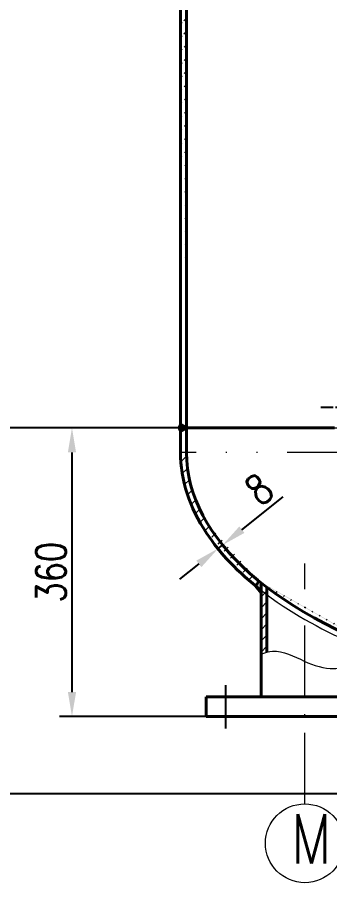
# Model space of a CAD drawing. Header units: millimetres. Extents: x 3080 to 3710, y -594 to 0.
# Drawn here: x 3134.8 to 3166.5, y -362.2 to -274.3 of the extents above; entities that cross this region are included whole.
import ezdxf

# ---------------------------------------------------------------- set-up
doc = ezdxf.new("R2010")
doc.units = ezdxf.units.MM
for name, pattern in [('ACAD_ISO04W100', [30, 24, -3, 0, -3]), ('ACAD_ISO05W100', [33, 24, -3, 0, -3, 0, -3]), ('ACAD_ISO10W100', [18, 12, -3, 0, -3]), ('CENTER', [2, 1.25, -0.25, 0.25, -0.25])]:
    doc.linetypes.add(name, pattern=pattern)
doc.layers.add('中心线', color=1, linetype='CENTER')
for name, color, linetype, lineweight in [('双点划线', 7, 'ACAD_ISO05W100', 20), ('标注线', 7, 'Continuous', 25), ('点划线', 7, 'ACAD_ISO10W100', 20), ('点化线', 3, 'ACAD_ISO04W100', 25), ('粗实线', 7, 'Continuous', 40), ('细实线', 7, 'Continuous', 20)]:
    doc.layers.add(name, color=color, linetype=linetype, lineweight=lineweight)
doc.styles.add('HZTXT', font='txt.shx', dxfattribs={"bigfont": 'hztxt.shx'})
doc.styles.add('样式 1', font='txt.shx', dxfattribs={"width": 0.8, "bigfont": 'hztxt.shx'})
doc.dimstyles.new('ISO-25', dxfattribs={"dimtxt": 3, "dimasz": 2.5, "dimexe": 1.25, "dimexo": 0, "dimtad": 1, "dimlfac": 6, "dimtxsty": 'HZTXT', "dimcen": 2.5, "dimadec": 0, "dimazin": 0, "dimtfac": 1, "dimtmove": 0, "dimatfit": 3, "dimfxl": 0, "dimarcsym": 0})
pattern_1 = [(45, (1759.2192, -1250.9075), (-0.6735192, 0.6735192), [])]

# ---------------------------------------------------------------- blocks, each defined once
blk = doc.blocks.new('*D79')
at = {"layer": 'Defpoints', "color": 0}
for p in [(3151.948, -315.994), (3140.335, -345.309), (3163.953, -345.309)]:
    blk.add_point(p, dxfattribs=at)
at = {"layer": '细实线', "color": 0, "lineweight": -2}
for p, q in [((3151.948, -315.994), (3139.085, -315.994)), ((3140.335, -318.494), (3140.335, -342.809)), ((3163.953, -345.309), (3139.085, -345.309))]:
    blk.add_line(p, q, dxfattribs=at)
at = {"layer": '细实线', "color": 0}
for points in [[(3139.919, -318.494), (3140.752, -318.494), (3140.335, -315.994)], [(3139.919, -342.809), (3140.752, -342.809), (3140.335, -345.309)]]:
    blk.add_solid(points, dxfattribs=at)
at = {"layer": '细实线', "color": 0, "insert": (3138.21, -330.651), "char_height": 3, "attachment_point": 5, "rotation": 90, "style": '样式 1'}
blk.add_mtext('360', dxfattribs=at)
blk = doc.blocks.new('*D82')
at = {"layer": 'Defpoints', "color": 0}
for p in [(3123.778, -245.996), (3140.76, -245.996), (3151.948, -315.996)]:
    blk.add_point(p, dxfattribs=at)
at = {"layer": '细实线', "color": 0, "lineweight": -2}
for p, q in [((3140.76, -245.996), (3122.528, -245.996)), ((3123.778, -313.496), (3123.778, -248.496)), ((3151.948, -315.996), (3122.528, -315.996))]:
    blk.add_line(p, q, dxfattribs=at)
at = {"layer": '细实线', "color": 0}
for points in [[(3123.362, -248.496), (3124.195, -248.496), (3123.778, -245.996)], [(3123.362, -313.496), (3124.195, -313.496), (3123.778, -315.996)]]:
    blk.add_solid(points, dxfattribs=at)
at = {"layer": '细实线', "color": 0, "insert": (3121.653, -280.996), "char_height": 3, "attachment_point": 5, "rotation": 90, "style": 'HZTXT'}
blk.add_mtext('700', dxfattribs=at)
blk = doc.blocks.new('*D87')
at = {"layer": 'Defpoints', "color": 0}
for p in [(3155.039, -328.092), (3155.488, -327.734), (3155.611, -327.888)]:
    blk.add_point(p, dxfattribs=at)
at = {"layer": '标注线', "color": 0, "lineweight": -2}
for p, q in [((3157.568, -326.332), (3161.754, -323.001)), ((3155.039, -328.092), (3155.94, -329.224)), ((3155.161, -328.246), (3155.611, -327.888)), ((3155.488, -327.734), (3156.389, -328.867)), ((3153.205, -329.803), (3151.248, -331.359))]:
    blk.add_line(p, q, dxfattribs=at)
at = {"layer": '标注线', "color": 0}
for points in [[(3157.308, -326.006), (3157.827, -326.658), (3155.611, -327.888)], [(3152.946, -329.476), (3153.464, -330.129), (3155.161, -328.246)]]:
    blk.add_solid(points, dxfattribs=at)
at = {"layer": '标注线', "color": 0, "insert": (3159.316, -322.226), "char_height": 3, "attachment_point": 5, "rotation": 38.50314, "style": '样式 1'}
blk.add_mtext('8', dxfattribs=at)
blk = doc.blocks.new('*D97')
at = {"layer": 'Defpoints', "color": 0}
for p in [(3151.225, -315.993), (3123.778, -353.138), (3175.034, -353.138)]:
    blk.add_point(p, dxfattribs=at)
at = {"layer": '细实线', "color": 0, "lineweight": -2}
for p, q in [((3151.225, -315.993), (3122.528, -315.993)), ((3123.778, -318.493), (3123.778, -350.638)), ((3175.034, -353.138), (3122.528, -353.138))]:
    blk.add_line(p, q, dxfattribs=at)
at = {"layer": '细实线', "color": 0}
for points in [[(3123.362, -318.493), (3124.195, -318.493), (3123.778, -315.993)], [(3123.362, -350.638), (3124.195, -350.638), (3123.778, -353.138)]]:
    blk.add_solid(points, dxfattribs=at)
at = {"layer": '细实线', "color": 0, "insert": (3121.653, -334.565), "char_height": 3, "attachment_point": 5, "rotation": 90, "style": '样式 1'}
blk.add_mtext('360', dxfattribs=at)

msp = doc.modelspace()

# ---------------------------------------------------------------- hatches: boundary and pattern name
at = {"layer": '粗实线'}
h = msp.add_hatch(color=7, dxfattribs=at)
h.paths.add_polyline_path([(3151.948, -315.8882), (3151.768, -315.8882), (3151.3484, -315.6431, 0.0002722), (3151.348, -315.6436), (3151.348, -316.3426, 0.0002722), (3151.3484, -316.3431), (3151.7675, -316.099), (3151.948, -316.099)])
h.paths.add_polyline_path([(3151.348, -315.6436, 0.3512501), (3151.348, -316.3426)])
at = {"layer": '细实线'}
h = msp.add_hatch(dxfattribs=at)
h.set_pattern_fill('ANSI31', scale=0.3, style=0)
h.set_pattern_definition(pattern_1)
edge = h.paths.add_edge_path()
edge.add_line((3151.348, -318.4936), (3151.3482, -217.2933))
edge.add_line((3151.948, -318.4936), (3151.9484, -163.4936))
h = msp.add_hatch(dxfattribs=at)
h.set_pattern_fill('ANSI31', scale=0.3, style=0)
h.set_pattern_definition(pattern_1)
edge = h.paths.add_edge_path()
edge.add_ellipse((3201.948, -318.4936), major_axis=(50, 0), ratio=0.4999999, start_angle=180, end_angle=196.960733, ccw=False)
edge.add_line((3151.948, -318.4936), (3151.348, -318.4936))
edge.add_ellipse((3201.948, -318.4936), major_axis=(50.6, 0), ratio=0.5059288, start_angle=180, end_angle=193.120977)
edge.add_ellipse((3201.948, -318.4936), major_axis=(50.6, 0), ratio=0.5059288, start_angle=193.120977, end_angle=197.259664)
edge.add_line((3153.6265, -326.0892), (3154.1227, -325.7865))
h.paths.add_polyline_path([(3159.513, -332.4375), (3159.513, -331.7153), (3159.4127, -331.6346), (3159.2596, -331.51), (3159.108, -331.3848), (3158.9579, -331.2593), (3158.8093, -331.1333), (3158.6621, -331.0069), (3158.5164, -330.88), (3158.3722, -330.7528), (3158.2295, -330.6251), (3158.0883, -330.497), (3157.9485, -330.3684), (3157.8103, -330.2395), (3157.6736, -330.1102), (3157.5385, -329.9805), (3157.4048, -329.8503), (3157.2727, -329.7198), (3157.1421, -329.589), (3157.013, -329.4577), (3156.8854, -329.326), (3156.7595, -329.194), (3156.635, -329.0616), (3156.5121, -328.9289), (3156.3908, -328.7958), (3156.271, -328.6623), (3156.1528, -328.5285), (3156.0361, -328.3944), (3155.9211, -328.2599), (3155.8076, -328.1251), (3155.6956, -327.9899), (3155.5853, -327.8544), (3155.4766, -327.7186), (3155.3694, -327.5825), (3155.2638, -327.4461), (3155.1599, -327.3094), (3155.0575, -327.1724), (3154.9568, -327.035), (3154.8576, -326.8974), (3154.7601, -326.7595), (3154.6642, -326.6213), (3154.5698, -326.4828), (3154.4772, -326.3441), (3154.3861, -326.2051), (3154.2967, -326.0658), (3154.2089, -325.9263), (3154.1227, -325.7865), (3153.6265, -326.0892), (3153.7158, -326.233), (3153.8067, -326.3766), (3153.8993, -326.5199), (3153.9936, -326.663), (3154.0895, -326.8057), (3154.1871, -326.9482), (3154.2864, -327.0903), (3154.3873, -327.2322), (3154.4898, -327.3738), (3154.594, -327.515), (3154.6999, -327.656), (3154.8073, -327.7966), (3154.9165, -327.9369), (3155.0272, -328.0769), (3155.1396, -328.2166), (3155.2536, -328.3559), (3155.3692, -328.4948), (3155.4864, -328.6334), (3155.6053, -328.7717), (3155.7257, -328.9096), (3155.8478, -329.0472), (3155.9715, -329.1844), (3156.0967, -329.3212), (3156.2236, -329.4576), (3156.352, -329.5937), (3156.482, -329.7294), (3156.6136, -329.8646), (3156.7467, -329.9995), (3156.8815, -330.134), (3157.0178, -330.2681), (3157.1556, -330.4018), (3157.295, -330.535), (3157.436, -330.6679), (3157.5785, -330.8003), (3157.7225, -330.9323), (3157.8681, -331.0639), (3158.0152, -331.195), (3158.1638, -331.3257), (3158.3139, -331.4559), (3158.4656, -331.5857), (3158.6188, -331.7151), (3158.7734, -331.844), (3158.9296, -331.9724), (3159.0873, -332.1003), (3159.2464, -332.2278), (3159.407, -332.3548)])
h = msp.add_hatch(color=7, dxfattribs=at)
edge = h.paths.add_edge_path()
edge.add_ellipse((3201.948, -318.4936), major_axis=(50, 0), ratio=0.4999999, start_angle=211.331074, end_angle=211.929492, ccw=False)
edge.add_line((3159.2391, -331.4931), (3159.2166, -331.7014))
edge.add_line((3159.2166, -331.7014), (3158.9583, -332.0378))
edge.add_spline(control_points=[(3158.9583, -332.0378), (3159.1402, -332.1861), (3159.3252, -332.3334), (3159.513, -332.4796)], knot_values=[3.6921616, 3.6921616, 3.6921616, 3.6921616, 3.7126354, 3.7126354, 3.7126354, 3.7126354], degree=3, periodic=0)
edge.add_line((3159.513, -332.4796), (3159.513, -331.7155))
edge = h.paths.add_edge_path()
edge.add_spline(control_points=[(3159.513, -332.4796), (3159.3252, -332.3334), (3159.1402, -332.1861), (3158.9583, -332.0378)], knot_values=[3.6921616, 3.6921616, 3.6921616, 3.6921616, 3.7126354, 3.7126354, 3.7126354, 3.7126354], degree=3, periodic=0)
edge.add_line((3158.9583, -332.0378), (3159.513, -332.7409))
edge.add_line((3159.513, -332.7409), (3159.513, -332.4796))
h = msp.add_hatch(dxfattribs=at)
h.set_pattern_fill('ANSI31', scale=0.25, style=0)
h.set_pattern_definition([(45, (-2351.8628, -521.46454), (-0.56126601, 0.56126601), [])])
edge = h.paths.add_edge_path()
edge.add_spline(control_points=[(3160.113, -332.936), (3159.9098, -332.785), (3159.7098, -332.6329), (3159.513, -332.4796)], knot_values=[3.7126354, 3.7126354, 3.7126354, 3.7126354, 3.7340883, 3.7340883, 3.7340883, 3.7340883], degree=3, periodic=0)
edge.add_line((3159.513, -332.4796), (3159.513, -338.9634))
edge.add_spline(control_points=[(3159.513, -338.9634), (3159.7135, -338.892), (3159.9134, -338.8262), (3160.113, -338.775)], knot_values=[7.3653438, 7.3653438, 7.3653438, 7.3653438, 9.4562547, 9.4562547, 9.4562547, 9.4562547], degree=3, periodic=0)
edge.add_line((3160.113, -338.775), (3160.113, -332.936))
edge = h.paths.add_edge_path()
edge.add_ellipse((3201.948, -318.4936), major_axis=(50, 0), ratio=0.4999999, start_angle=211.929492, end_angle=213.206774, ccw=False)
edge.add_line((3159.513, -331.7155), (3159.513, -332.4796))
edge.add_spline(control_points=[(3159.513, -332.4796), (3159.7098, -332.6329), (3159.9098, -332.785), (3160.113, -332.936)], knot_values=[3.7126354, 3.7126354, 3.7126354, 3.7126354, 3.7340883, 3.7340883, 3.7340883, 3.7340883], degree=3, periodic=0)
edge.add_line((3160.113, -332.936), (3160.113, -332.1851))
edge = h.paths.add_edge_path()
edge.add_spline(control_points=[(3168.393, -337.6853), (3168.1916, -337.5954), (3167.9916, -337.5046), (3167.793, -337.4129)], knot_values=[3.9672406, 3.9672406, 3.9672406, 3.9672406, 3.9832712, 3.9832712, 3.9832712, 3.9832712], degree=3, periodic=0)
edge.add_line((3167.793, -337.4129), (3167.793, -340.2997))
edge.add_spline(control_points=[(3167.793, -340.2997), (3167.9927, -340.2564), (3168.1928, -340.2053), (3168.393, -340.1516)], knot_values=[35.9978617, 35.9978617, 35.9978617, 35.9978617, 38.0094223, 38.0094223, 38.0094223, 38.0094223], degree=3, periodic=0)
edge.add_line((3168.393, -340.1516), (3168.393, -337.6853))
edge = h.paths.add_edge_path()
edge.add_ellipse((3201.948, -318.4936), major_axis=(50, 0), ratio=0.4999999, start_angle=226.913669, end_angle=227.848013, ccw=False)
edge.add_line((3167.793, -336.7517), (3167.793, -337.4129))
edge.add_spline(control_points=[(3167.793, -337.4129), (3167.9916, -337.5046), (3168.1916, -337.5954), (3168.393, -337.6853)], knot_values=[3.9672406, 3.9672406, 3.9672406, 3.9672406, 3.9832712, 3.9832712, 3.9832712, 3.9832712], degree=3, periodic=0)
edge.add_line((3168.393, -337.6853), (3168.393, -337.0278))

# ---------------------------------------------------------------- linework, layer by layer
at = {"layer": '中心线', "color": 7}
msp.add_line((3165.5717, -313.9022), (3238.2037, -313.9022), dxfattribs=at)
at = {"layer": '双点划线', "color": 7}
msp.add_line((3252.548, -318.4936), (3151.348, -318.4936), dxfattribs=at)
at = {"layer": '点划线', "color": 7, "ltscale": 0.6}
msp.add_line((3163.9529, -354.1644), (3163.9533, -329.7594), dxfattribs=at)
at = {"layer": '点化线', "color": 7}
msp.add_line((3155.955, -346.5093), (3155.955, -342.1113), dxfattribs=at)
at = {"layer": '粗实线', "color": 7}
for p, q in [((3151.948, -318.4936), (3151.9484, -163.4936)), ((3151.348, -318.4936), (3151.3482, -217.2933)), ((3151.768, -315.8882), (3151.3484, -315.6431)), ((3151.7675, -316.099), (3151.3484, -316.3431)), ((3151.7675, -316.099), (3151.9484, -316.099)), ((3151.768, -315.8882), (3151.9484, -315.8882)), ((3166.9484, -315.9936), (3151.9484, -315.9936)), ((3151.9484, -315.9936), (3151.9484, -315.9936)), ((3159.2166, -331.7014), (3158.9583, -332.0378)), ((3158.9583, -332.0378), (3159.513, -332.7409)), ((3159.2391, -331.4931), (3159.2166, -331.7014)), ((3159.513, -343.3113), (3159.513, -331.7155)), ((3160.113, -338.775), (3160.113, -332.1851)), ((3173.952, -343.3113), (3153.954, -343.3113)), ((3153.954, -343.3113), (3153.954, -345.3093)), ((3153.954, -345.3093), (3173.952, -345.3093))]:
    msp.add_line(p, q, dxfattribs=at)
msp.add_arc((3151.7841, -315.9931), 0.5589, 141.229808, 218.769901, dxfattribs=at)
msp.add_ellipse((3201.948, -318.4936), major_axis=(50, 0), ratio=0.4999999, start_param=3.1415914, end_param=5.1944303, dxfattribs=at)
msp.add_open_spline([(3151.348, -318.4935), (3151.348, -319.888), (3151.5716, -321.2821), (3152.4541, -324.0224), (3153.1127, -325.3685), (3155.3352, -328.7293), (3157.2038, -330.6816), (3159.513, -332.4796)], degree=3, knots=[3.14159138, 3.14159138, 3.14159138, 3.14159138, 3.30125976, 3.30125976, 3.46092814, 3.46092814, 3.71263544, 3.71263544, 3.71263544, 3.71263544], dxfattribs=at)
msp.add_open_spline([(3151.348, -318.4935), (3151.348, -319.888), (3151.5716, -321.2821), (3152.4541, -324.0224), (3153.1127, -325.3685), (3155.3352, -328.7293), (3157.2038, -330.6816), (3159.513, -332.4796)], degree=3, knots=[3.14159138, 3.14159138, 3.14159138, 3.14159138, 3.30125976, 3.30125976, 3.46092814, 3.46092814, 3.71263544, 3.71263544, 3.71263544, 3.71263544], dxfattribs=at)
at = {"layer": '细实线', "color": 7}
for p, q in [((3151.9484, -315.9936), (3250.4484, -315.9937)), ((3154.1227, -325.7865), (3154.5133, -326.4268)), ((3153.6265, -326.0892), (3154.0171, -326.7295))]:
    msp.add_line(p, q, dxfattribs=at)
msp.add_circle((3163.9529, -358.1644), 4, dxfattribs=at)
for points, knots in [([(3151.348, -318.4935), (3151.348, -319.888), (3151.5716, -321.2821), (3152.4541, -324.0224), (3153.1127, -325.3685), (3155.7532, -329.3614), (3158.4007, -331.8721), (3164.5492, -335.9294), (3167.8233, -337.568), (3175.1172, -340.3411), (3179.1364, -341.4753), (3187.6306, -343.1613), (3192.1047, -343.7127), (3201.1839, -344.194), (3205.7881, -344.1238), (3214.7928, -343.3667), (3219.1924, -342.6798), (3223.9868, -341.5546), (3224.6366, -341.3934), (3225.2793, -341.2253)], [3.1415914, 3.1415914, 3.1415914, 3.1415914, 3.3012598, 3.3012598, 3.4609281, 3.4609281, 3.7900113, 3.7900113, 4.0622591, 4.0622591, 4.3345068, 4.3345068, 4.6067546, 4.6067546, 4.8790023, 4.8790023, 5.1512501, 5.1512501, 5.1944303, 5.1944303, 5.1944303, 5.1944303]), ([(3151.348, -318.4935), (3151.348, -319.888), (3151.5716, -321.2821), (3152.4541, -324.0224), (3153.1127, -325.3685), (3155.3352, -328.7293), (3157.2038, -330.6816), (3159.513, -332.4796)], [3.14159138, 3.14159138, 3.14159138, 3.14159138, 3.30125976, 3.30125976, 3.46092814, 3.46092814, 3.71263544, 3.71263544, 3.71263544, 3.71263544]), ([(3159.513, -338.9634), (3159.9072, -338.8231), (3161.3669, -338.3804), (3163.8068, -339.7385), (3166.3709, -340.6444), (3167.8938, -340.2855), (3168.393, -340.1516)], [7.3653438, 7.3653438, 7.3653438, 7.3653438, 11.4752399, 22.6819993, 32.9943858, 38.0094223, 38.0094223, 38.0094223, 38.0094223])]:
    msp.add_open_spline(points, degree=3, knots=knots, dxfattribs=at)

# ---------------------------------------------------------------- texts
at = {"layer": '细实线', "color": 7, "insert": (3162.5693, -355.2076), "char_height": 5, "width": 5.090114, "attachment_point": 1, "style": '样式 1'}
msp.add_mtext('M', dxfattribs=at)

# ---------------------------------------------------------------- dimensions: what is measured, and where the dimension line sits
at = {"layer": '标注线', "color": 7}
dim = msp.add_aligned_dim(p1=(3155.0387, -328.0919), p2=(3155.4884, -327.7342), distance=-0.1971, text='8', dimstyle='ISO-25', override={"dimtxsty": '样式 1'}, dxfattribs=at)
dim.commit()
dim.dimension.update_dxf_attribs({"geometry": '*D87', "text_midpoint": (3159.3162, -322.2255)})
at = {"layer": '细实线', "color": 7}
dim = msp.add_linear_dim(base=(3123.7782, -245.9957), p1=(3151.9476, -315.9957), p2=(3140.7602, -245.9957), angle=90, text='700', dimstyle='ISO-25', dxfattribs=at)
dim.commit()
dim.dimension.update_dxf_attribs({"geometry": '*D82', "text_midpoint": (3121.6532, -280.9957)})
dim = msp.add_linear_dim(base=(3123.7782, -353.1378), p1=(3151.2252, -315.9931), p2=(3175.0341, -353.1378), angle=90, text='360', dimstyle='ISO-25', override={"dimtxsty": '样式 1'}, dxfattribs=at)
dim.commit()
dim.dimension.update_dxf_attribs({"geometry": '*D97', "text_midpoint": (3121.6532, -334.5654)})
dim = msp.add_linear_dim(base=(3140.3353, -345.3093), p1=(3151.9484, -315.9936), p2=(3163.953, -345.3093), angle=90, text='360', dimstyle='ISO-25', override={"dimtxsty": '样式 1'}, dxfattribs=at)
dim.commit()
dim.dimension.update_dxf_attribs({"geometry": '*D79', "text_midpoint": (3140.3353, -330.6515), "dimtype": 160})

doc.saveas('drawing.dxf')
